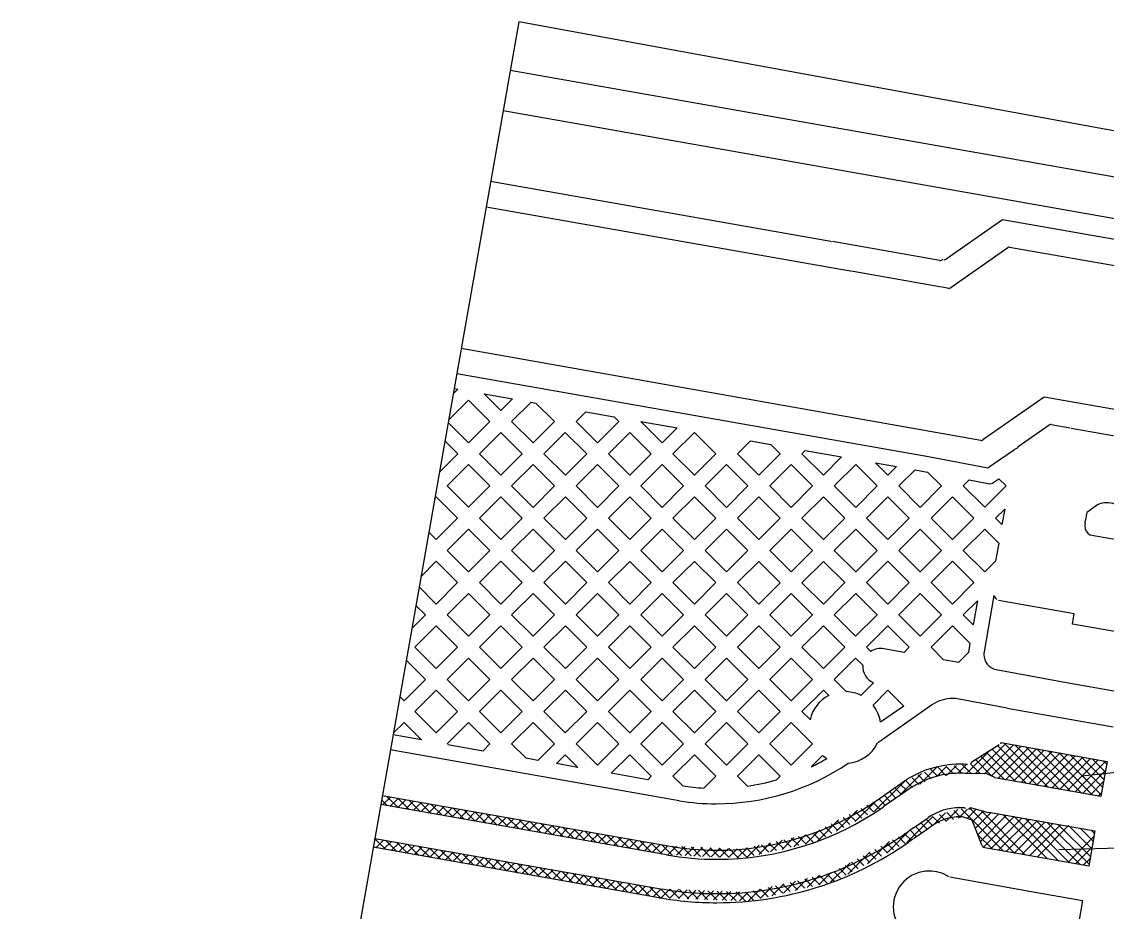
# Model space of a CAD drawing. Header units: millimetres. Extents: x 3193 to 3447, y -44 to 135.
# Drawn here: x 3366.96 to 3383.1, y 60.05 to 73.29 of the extents above; entities that cross this region are included whole.
import ezdxf

# ---------------------------------------------------------------- set-up
doc = ezdxf.new("R2010")
doc.units = ezdxf.units.MM
doc.header["$LTSCALE"] = 23.1
for name, color, linetype in [('gbr-dxf_layer0', 7, 'CONTINUOUS'), ('gbr-outline-dxf_layer1', 2, 'CONTINUOUS'), ('備註', 1, 'CONTINUOUS')]:
    doc.layers.add(name, color=color, linetype=linetype)

msp = doc.modelspace()

# ---------------------------------------------------------------- linework, layer by layer
at = {"layer": 'gbr-dxf_layer0', "linetype": 'Continuous'}
for p, q in [((3374.116, 71.97), (3389.215, 69.307)), ((3378.989, 70.025), (3373.93, 70.917)), ((3373.864, 70.54), (3379.304, 69.581)), ((3381.54, 70.347), (3380.701, 69.759)), ((3388.802, 69.066), (3381.54, 70.347)), ((3380.61, 69.743), (3379.011, 70.025)), ((3380.757, 69.33), (3381.617, 69.934)), ((3381.646, 69.94), (3388.753, 68.685)), ((3379.321, 69.58), (3380.635, 69.347)), ((3380.645, 69.347), (3380.718, 69.335)), ((3380.718, 69.335), (3380.749, 69.326)), ((3381.218, 67.065), (3373.492, 68.43)), ((3373.427, 68.061), (3380.439, 66.825)), ((3373.441, 67.826), (3373.373, 67.759)), ((3373.387, 67.836), (3373.441, 67.826)), ((3373.304, 67.366), (3373.602, 67.664)), ((3373.602, 67.664), (3373.92, 67.346)), ((3374.082, 67.508), (3373.832, 67.757)), ((3374.256, 67.683), (3374.082, 67.508)), ((3374.243, 67.346), (3374.531, 67.634)), ((3374.531, 67.634), (3374.604, 67.621)), ((3374.604, 67.621), (3374.879, 67.346)), ((3382.158, 67.709), (3381.248, 67.072)), ((3375.202, 67.346), (3375.346, 67.49)), ((3375.346, 67.49), (3375.768, 67.416)), ((3373.602, 67.028), (3373.298, 67.332)), ((3373.92, 67.346), (3373.602, 67.028)), ((3374.561, 67.029), (3374.243, 67.346)), ((3374.879, 67.346), (3374.561, 67.029)), ((3375.52, 67.028), (3375.202, 67.346)), ((3375.838, 67.346), (3375.52, 67.028)), ((3375.768, 67.416), (3375.838, 67.346)), ((3376.479, 67.028), (3376.161, 67.347)), ((3381.771, 66.972), (3382.235, 67.296)), ((3382.263, 67.303), (3382.546, 67.253)), ((3373.764, 66.867), (3374.082, 67.185)), ((3374.082, 67.185), (3374.399, 66.867)), ((3374.723, 66.867), (3375.04, 67.185)), ((3375.04, 67.185), (3375.358, 66.867)), ((3375.682, 66.867), (3376, 67.185)), ((3376, 67.185), (3376.318, 66.867)), ((3376.702, 67.251), (3376.479, 67.028)), ((3376.641, 66.867), (3376.959, 67.185)), ((3376.959, 67.185), (3377.277, 66.867)), ((3382.559, 67.249), (3383.602, 67.065)), ((3373.25, 67.057), (3373.441, 66.867)), ((3377.6, 66.867), (3377.793, 67.059)), ((3377.793, 67.059), (3378.098, 67.005)), ((3378.098, 67.005), (3378.236, 66.867)), ((3373.441, 66.867), (3373.168, 66.594)), ((3374.081, 66.549), (3373.764, 66.867)), ((3374.399, 66.867), (3374.081, 66.549)), ((3375.041, 66.549), (3374.723, 66.867)), ((3375.358, 66.867), (3375.041, 66.549)), ((3376, 66.549), (3375.682, 66.867)), ((3376.318, 66.867), (3376, 66.549)), ((3376.959, 66.549), (3376.641, 66.867)), ((3377.277, 66.867), (3376.959, 66.549)), ((3377.918, 66.549), (3377.6, 66.867)), ((3378.236, 66.867), (3377.918, 66.549)), ((3378.559, 66.867), (3378.608, 66.915)), ((3378.877, 66.549), (3378.559, 66.867)), ((3378.608, 66.915), (3379.148, 66.82)), ((3379.148, 66.82), (3378.877, 66.549)), ((3380.441, 66.824), (3381.321, 66.656)), ((3381.407, 66.717), (3381.719, 66.931)), ((3373.284, 66.387), (3373.602, 66.705)), ((3373.602, 66.705), (3373.92, 66.387)), ((3374.243, 66.387), (3374.561, 66.705)), ((3374.561, 66.705), (3374.879, 66.387)), ((3375.202, 66.387), (3375.52, 66.705)), ((3375.52, 66.705), (3375.838, 66.387)), ((3376.161, 66.387), (3376.479, 66.705)), ((3376.479, 66.705), (3376.797, 66.387)), ((3377.121, 66.387), (3377.439, 66.705)), ((3377.439, 66.705), (3377.756, 66.387)), ((3378.08, 66.387), (3378.398, 66.705)), ((3378.398, 66.705), (3378.716, 66.387)), ((3379.039, 66.387), (3379.357, 66.705)), ((3379.357, 66.705), (3379.675, 66.387)), ((3379.836, 66.549), (3379.654, 66.731)), ((3379.964, 66.676), (3379.836, 66.549)), ((3381.321, 66.656), (3381.406, 66.716)), ((3379.998, 66.387), (3380.239, 66.628)), ((3380.239, 66.628), (3380.427, 66.594)), ((3380.427, 66.594), (3380.634, 66.387)), ((3381.413, 66.442), (3381.487, 66.493)), ((3381.487, 66.493), (3381.592, 66.387)), ((3373.602, 66.07), (3373.284, 66.387)), ((3373.92, 66.387), (3373.602, 66.07)), ((3374.561, 66.069), (3374.243, 66.387)), ((3374.879, 66.387), (3374.561, 66.069)), ((3375.52, 66.069), (3375.202, 66.387)), ((3375.838, 66.387), (3375.52, 66.069)), ((3376.479, 66.069), (3376.161, 66.387)), ((3376.797, 66.387), (3376.479, 66.069)), ((3377.438, 66.069), (3377.121, 66.387)), ((3377.756, 66.387), (3377.438, 66.069)), ((3378.398, 66.069), (3378.08, 66.387)), ((3378.716, 66.387), (3378.398, 66.069)), ((3379.357, 66.069), (3379.039, 66.387)), ((3379.675, 66.387), (3379.357, 66.069)), ((3380.316, 66.069), (3379.998, 66.387)), ((3380.634, 66.387), (3380.316, 66.069)), ((3380.957, 66.387), (3381.046, 66.476)), ((3381.275, 66.07), (3380.957, 66.387)), ((3381.046, 66.476), (3381.325, 66.423)), ((3381.592, 66.387), (3381.275, 66.07)), ((3373.099, 66.202), (3373.123, 66.226)), ((3373.123, 66.226), (3373.44, 65.908)), ((3373.764, 65.908), (3374.081, 66.226)), ((3374.081, 66.226), (3374.4, 65.908)), ((3374.723, 65.908), (3375.041, 66.226)), ((3375.041, 66.226), (3375.359, 65.908)), ((3375.682, 65.908), (3376, 66.225)), ((3376, 66.225), (3376.318, 65.907)), ((3376.641, 65.907), (3376.959, 66.225)), ((3376.959, 66.225), (3377.277, 65.908)), ((3377.6, 65.908), (3377.918, 66.226)), ((3377.918, 66.226), (3378.236, 65.908)), ((3378.559, 65.908), (3378.877, 66.226)), ((3378.877, 66.226), (3379.195, 65.908)), ((3379.519, 65.908), (3379.836, 66.225)), ((3379.836, 66.225), (3380.154, 65.908)), ((3380.477, 65.908), (3380.795, 66.226)), ((3380.795, 66.226), (3381.113, 65.908)), ((3382.953, 66.107), (3382.792, 65.995)), ((3373.44, 65.908), (3373.122, 65.59)), ((3374.082, 65.59), (3373.764, 65.908)), ((3374.4, 65.908), (3374.082, 65.59)), ((3375.041, 65.59), (3374.723, 65.908)), ((3375.359, 65.908), (3375.041, 65.59)), ((3376, 65.59), (3375.682, 65.908)), ((3376.318, 65.907), (3376, 65.59)), ((3376.959, 65.59), (3376.641, 65.907)), ((3377.277, 65.908), (3376.959, 65.59)), ((3377.918, 65.59), (3377.6, 65.908)), ((3378.236, 65.908), (3377.918, 65.59)), ((3378.877, 65.59), (3378.559, 65.908)), ((3379.195, 65.908), (3378.877, 65.59)), ((3379.836, 65.59), (3379.519, 65.908)), ((3380.154, 65.908), (3379.836, 65.59)), ((3380.795, 65.59), (3380.477, 65.908)), ((3381.113, 65.908), (3380.795, 65.59)), ((3382.792, 65.995), (3382.769, 65.865)), ((3373.122, 65.59), (3373.011, 65.702)), ((3373.284, 65.428), (3373.602, 65.746)), ((3373.602, 65.746), (3373.92, 65.428)), ((3374.243, 65.428), (3374.561, 65.746)), ((3374.561, 65.746), (3374.879, 65.428)), ((3375.202, 65.428), (3375.52, 65.746)), ((3375.52, 65.746), (3375.838, 65.428)), ((3376.162, 65.428), (3376.479, 65.746)), ((3376.479, 65.746), (3376.797, 65.428)), ((3377.121, 65.428), (3377.438, 65.746)), ((3377.438, 65.746), (3377.756, 65.428)), ((3378.08, 65.428), (3378.398, 65.746)), ((3378.398, 65.746), (3378.716, 65.428)), ((3379.039, 65.428), (3379.357, 65.746)), ((3379.357, 65.746), (3379.675, 65.428)), ((3379.998, 65.428), (3380.316, 65.746)), ((3380.316, 65.746), (3380.633, 65.428)), ((3380.957, 65.428), (3381.275, 65.746)), ((3381.275, 65.746), (3381.483, 65.538)), ((3381.483, 65.538), (3381.436, 65.271)), ((3382.839, 65.662), (3383.592, 65.529)), ((3373.602, 65.11), (3373.284, 65.428)), ((3373.92, 65.428), (3373.602, 65.11)), ((3374.561, 65.11), (3374.243, 65.428)), ((3374.879, 65.428), (3374.561, 65.11)), ((3375.52, 65.11), (3375.202, 65.428)), ((3375.838, 65.428), (3375.52, 65.11)), ((3376.479, 65.11), (3376.162, 65.428)), ((3376.797, 65.428), (3376.479, 65.11)), ((3377.438, 65.11), (3377.121, 65.428)), ((3377.756, 65.428), (3377.438, 65.11)), ((3378.398, 65.11), (3378.08, 65.428)), ((3378.716, 65.428), (3378.398, 65.11)), ((3379.357, 65.11), (3379.039, 65.428)), ((3379.675, 65.428), (3379.357, 65.11)), ((3380.316, 65.111), (3379.998, 65.428)), ((3380.633, 65.428), (3380.316, 65.111)), ((3381.275, 65.11), (3380.957, 65.428)), ((3372.893, 65.038), (3373.122, 65.267)), ((3373.122, 65.267), (3373.44, 64.949)), ((3373.764, 64.949), (3374.082, 65.267)), ((3374.082, 65.267), (3374.4, 64.949)), ((3374.723, 64.949), (3375.041, 65.267)), ((3375.041, 65.267), (3375.359, 64.949)), ((3375.682, 64.949), (3376, 65.266)), ((3376, 65.266), (3376.318, 64.949)), ((3376.641, 64.949), (3376.959, 65.266)), ((3376.959, 65.266), (3377.277, 64.949)), ((3377.6, 64.949), (3377.918, 65.266)), ((3377.918, 65.266), (3378.236, 64.948)), ((3378.559, 64.948), (3378.877, 65.266)), ((3378.877, 65.266), (3379.195, 64.949)), ((3379.518, 64.949), (3379.836, 65.267)), ((3379.836, 65.267), (3380.154, 64.949)), ((3380.477, 64.949), (3380.795, 65.267)), ((3380.795, 65.267), (3381.113, 64.949)), ((3381.436, 65.271), (3381.275, 65.11)), ((3373.122, 64.631), (3372.867, 64.886)), ((3373.44, 64.949), (3373.122, 64.631)), ((3374.082, 64.631), (3373.764, 64.949)), ((3374.4, 64.949), (3374.082, 64.631)), ((3375.041, 64.631), (3374.723, 64.949)), ((3375.359, 64.949), (3375.041, 64.631)), ((3376, 64.631), (3375.682, 64.949)), ((3376.318, 64.949), (3376, 64.631)), ((3376.959, 64.631), (3376.641, 64.949)), ((3377.277, 64.949), (3376.959, 64.631)), ((3377.918, 64.631), (3377.6, 64.949)), ((3378.236, 64.948), (3377.918, 64.631)), ((3378.877, 64.631), (3378.559, 64.948)), ((3379.195, 64.949), (3378.877, 64.631)), ((3379.836, 64.631), (3379.518, 64.949)), ((3380.154, 64.949), (3379.836, 64.631)), ((3380.795, 64.631), (3380.477, 64.949)), ((3381.113, 64.949), (3380.795, 64.631)), ((3373.284, 64.469), (3373.602, 64.787)), ((3373.602, 64.787), (3373.92, 64.469)), ((3374.243, 64.469), (3374.561, 64.787)), ((3374.561, 64.787), (3374.879, 64.469)), ((3375.203, 64.469), (3375.52, 64.787)), ((3375.52, 64.787), (3375.838, 64.469)), ((3376.162, 64.469), (3376.479, 64.787)), ((3376.479, 64.787), (3376.797, 64.469)), ((3377.121, 64.469), (3377.438, 64.787)), ((3377.438, 64.787), (3377.756, 64.469)), ((3378.08, 64.469), (3378.398, 64.787)), ((3378.398, 64.787), (3378.715, 64.469)), ((3379.039, 64.469), (3379.357, 64.787)), ((3379.357, 64.787), (3379.674, 64.469)), ((3379.998, 64.469), (3380.316, 64.787)), ((3380.316, 64.787), (3380.634, 64.469)), ((3372.818, 64.611), (3372.961, 64.469)), ((3382.607, 64.484), (3381.479, 64.683)), ((3372.961, 64.469), (3372.757, 64.265)), ((3373.602, 64.151), (3373.284, 64.469)), ((3373.92, 64.469), (3373.602, 64.151)), ((3374.561, 64.151), (3374.243, 64.469)), ((3374.879, 64.469), (3374.561, 64.151)), ((3375.52, 64.151), (3375.203, 64.469)), ((3375.838, 64.469), (3375.52, 64.151)), ((3376.479, 64.151), (3376.162, 64.469)), ((3376.797, 64.469), (3376.479, 64.151)), ((3377.439, 64.151), (3377.121, 64.469)), ((3377.756, 64.469), (3377.439, 64.151)), ((3378.398, 64.151), (3378.08, 64.469)), ((3378.715, 64.469), (3378.398, 64.151)), ((3379.356, 64.151), (3379.039, 64.469)), ((3379.674, 64.469), (3379.356, 64.151)), ((3380.316, 64.151), (3379.998, 64.469)), ((3380.634, 64.469), (3380.316, 64.151)), ((3382.58, 64.332), (3382.607, 64.484)), ((3372.805, 63.99), (3373.122, 64.307)), ((3373.122, 64.307), (3373.44, 63.99)), ((3373.763, 63.99), (3374.082, 64.308)), ((3374.082, 64.308), (3374.4, 63.99)), ((3374.723, 63.989), (3375.041, 64.308)), ((3375.041, 64.308), (3375.359, 63.99)), ((3375.682, 63.99), (3376, 64.308)), ((3376, 64.308), (3376.318, 63.99)), ((3376.641, 63.99), (3376.959, 64.307)), ((3376.959, 64.307), (3377.277, 63.989)), ((3377.6, 63.989), (3377.918, 64.307)), ((3377.918, 64.307), (3378.236, 63.99)), ((3378.559, 63.99), (3378.877, 64.307)), ((3378.877, 64.307), (3379.195, 63.99)), ((3379.518, 63.99), (3379.836, 64.308)), ((3379.836, 64.308), (3380.154, 63.99)), ((3380.477, 63.99), (3380.795, 64.308)), ((3380.795, 64.308), (3381.056, 64.047)), ((3383.707, 64.133), (3382.58, 64.332)), ((3373.122, 63.672), (3372.805, 63.99)), ((3373.44, 63.99), (3373.122, 63.672)), ((3374.081, 63.672), (3373.763, 63.99)), ((3374.4, 63.99), (3374.081, 63.672)), ((3375.041, 63.672), (3374.723, 63.989)), ((3375.359, 63.99), (3375.041, 63.672)), ((3376, 63.672), (3375.682, 63.99)), ((3376.318, 63.99), (3376, 63.672)), ((3376.959, 63.672), (3376.641, 63.99)), ((3377.277, 63.989), (3376.959, 63.672)), ((3377.918, 63.672), (3377.6, 63.989)), ((3378.236, 63.99), (3377.918, 63.672)), ((3378.877, 63.672), (3378.559, 63.99)), ((3379.195, 63.99), (3378.877, 63.672)), ((3379.581, 63.926), (3379.518, 63.99)), ((3380.076, 63.911), (3379.778, 63.966)), ((3380.154, 63.99), (3380.076, 63.911)), ((3380.665, 63.802), (3380.477, 63.99)), ((3381.032, 63.908), (3380.885, 63.761)), ((3381.056, 64.047), (3381.032, 63.908)), ((3372.675, 63.796), (3372.961, 63.51)), ((3373.284, 63.51), (3373.602, 63.828)), ((3373.602, 63.828), (3373.92, 63.51)), ((3374.243, 63.51), (3374.561, 63.828)), ((3374.561, 63.828), (3374.879, 63.51)), ((3375.202, 63.51), (3375.52, 63.828)), ((3375.52, 63.828), (3375.838, 63.51)), ((3376.161, 63.51), (3376.479, 63.828)), ((3376.479, 63.828), (3376.797, 63.51)), ((3377.121, 63.51), (3377.439, 63.828)), ((3377.439, 63.828), (3377.756, 63.51)), ((3378.08, 63.51), (3378.398, 63.828)), ((3378.398, 63.828), (3378.715, 63.51)), ((3379.039, 63.51), (3379.356, 63.828)), ((3379.356, 63.828), (3379.463, 63.721)), ((3380.885, 63.761), (3380.665, 63.802)), ((3381.444, 63.658), (3382.491, 63.464)), ((3372.961, 63.51), (3372.643, 63.193)), ((3373.602, 63.192), (3373.284, 63.51)), ((3373.92, 63.51), (3373.602, 63.192)), ((3374.561, 63.192), (3374.243, 63.51)), ((3374.879, 63.51), (3374.561, 63.192)), ((3375.52, 63.192), (3375.202, 63.51)), ((3375.838, 63.51), (3375.52, 63.192)), ((3376.479, 63.192), (3376.161, 63.51)), ((3376.797, 63.51), (3376.479, 63.192)), ((3377.439, 63.192), (3377.121, 63.51)), ((3377.756, 63.51), (3377.439, 63.192)), ((3378.397, 63.192), (3378.08, 63.51)), ((3378.715, 63.51), (3378.397, 63.192)), ((3379.222, 63.327), (3379.039, 63.51)), ((3379.624, 63.459), (3379.436, 63.272)), ((3382.491, 63.464), (3383.278, 63.325)), ((3372.805, 63.031), (3373.122, 63.349)), ((3373.122, 63.349), (3373.44, 63.031)), ((3373.764, 63.031), (3374.081, 63.348)), ((3374.081, 63.348), (3374.399, 63.03)), ((3374.723, 63.03), (3375.041, 63.348)), ((3375.041, 63.348), (3375.358, 63.031)), ((3375.682, 63.031), (3376, 63.349)), ((3376, 63.349), (3376.318, 63.031)), ((3376.641, 63.031), (3376.959, 63.348)), ((3376.959, 63.348), (3377.277, 63.031)), ((3377.6, 63.031), (3377.918, 63.348)), ((3377.918, 63.348), (3378.236, 63.031)), ((3378.559, 63.031), (3378.877, 63.349)), ((3378.877, 63.349), (3378.956, 63.269)), ((3379.615, 63.128), (3379.836, 63.348)), ((3379.836, 63.348), (3380.071, 63.114)), ((3372.643, 63.193), (3372.579, 63.256)), ((3380.071, 63.114), (3379.727, 62.873)), ((3380.5, 63.135), (3379.764, 62.62)), ((3373.123, 62.713), (3372.805, 63.031)), ((3373.44, 63.031), (3373.123, 62.713)), ((3374.082, 62.713), (3373.764, 63.031)), ((3374.399, 63.03), (3374.082, 62.713)), ((3375.04, 62.713), (3374.723, 63.03)), ((3375.358, 63.031), (3375.04, 62.713)), ((3376, 62.713), (3375.682, 63.031)), ((3376.318, 63.031), (3376, 62.713)), ((3376.959, 62.713), (3376.641, 63.031)), ((3377.277, 63.031), (3376.959, 62.713)), ((3377.918, 62.713), (3377.6, 63.031)), ((3378.236, 63.031), (3377.918, 62.713)), ((3378.678, 62.911), (3378.559, 63.031)), ((3383.185, 62.8), (3382.398, 62.939)), ((3372.483, 62.709), (3372.643, 62.869)), ((3372.643, 62.869), (3372.902, 62.611)), ((3373.602, 62.869), (3373.284, 62.551)), ((3373.92, 62.551), (3373.602, 62.869)), ((3374.243, 62.551), (3374.561, 62.869)), ((3374.561, 62.869), (3374.879, 62.551)), ((3375.202, 62.551), (3375.52, 62.869)), ((3375.52, 62.869), (3375.838, 62.551)), ((3376.161, 62.551), (3376.479, 62.869)), ((3376.479, 62.869), (3376.797, 62.551)), ((3377.121, 62.551), (3377.439, 62.869)), ((3377.439, 62.869), (3377.756, 62.551)), ((3378.08, 62.551), (3378.397, 62.869)), ((3378.397, 62.869), (3378.715, 62.551)), ((3373.294, 62.542), (3373.818, 62.449)), ((3373.818, 62.449), (3373.92, 62.551)), ((3374.458, 62.337), (3374.243, 62.551)), ((3374.879, 62.551), (3374.633, 62.306)), ((3375.52, 62.233), (3375.202, 62.551)), ((3375.838, 62.551), (3375.52, 62.233)), ((3376.479, 62.233), (3376.161, 62.551)), ((3376.797, 62.551), (3376.479, 62.233)), ((3377.438, 62.233), (3377.121, 62.551)), ((3377.756, 62.551), (3377.438, 62.233)), ((3378.398, 62.233), (3378.08, 62.551)), ((3378.715, 62.551), (3378.398, 62.233)), ((3381.086, 62.284), (3381.488, 62.543)), ((3381.516, 62.549), (3381.52, 62.569)), ((3381.52, 62.569), (3383.096, 62.291)), ((3374.633, 62.306), (3374.458, 62.337)), ((3374.908, 62.257), (3375.04, 62.389)), ((3375.04, 62.389), (3375.229, 62.201)), ((3375.724, 62.113), (3376, 62.389)), ((3376, 62.389), (3376.318, 62.071)), ((3376.641, 62.071), (3376.959, 62.389)), ((3376.959, 62.389), (3377.277, 62.072)), ((3377.6, 62.072), (3377.918, 62.39)), ((3377.918, 62.39), (3378.236, 62.072)), ((3378.699, 62.212), (3378.866, 62.378)), ((3383.096, 62.291), (3383.003, 61.766)), ((3376.265, 62.018), (3375.724, 62.113)), ((3376.318, 62.071), (3376.265, 62.018)), ((3376.786, 61.927), (3376.641, 62.071)), ((3377.277, 62.072), (3377.099, 61.894)), ((3377.749, 61.923), (3377.6, 62.072)), ((3378.236, 62.072), (3378.179, 62.014)), ((3381.309, 62.107), (3381.016, 62.109)), ((3381.424, 62.049), (3381.309, 62.107)), ((3383.003, 61.766), (3381.427, 62.044)), ((3376.545, 60.9), (3372.296, 61.649)), ((3372.319, 61.782), (3376.568, 61.033)), ((3381.081, 61.597), (3381.328, 61.528)), ((3381.336, 61.525), (3381.338, 61.535)), ((3381.338, 61.535), (3382.914, 61.257)), ((3380.215, 61.3), (3380.433, 61.453)), ((3381.087, 61.415), (3380.946, 61.465)), ((3381.234, 61.043), (3381.087, 61.415)), ((3382.914, 61.257), (3382.821, 60.732)), ((3382.821, 60.732), (3381.245, 61.01)), ((3380.758, 60.571), (3381.941, 60.362)), ((3381.941, 60.362), (3382.731, 60.223)), ((3382.731, 60.223), (3382.638, 59.698))]:
    msp.add_line(p, q, dxfattribs=at)
at = {"layer": 'gbr-dxf_layer0'}
for p, q in [((3373.832, 67.757), (3374.256, 67.683)), ((3388.371, 66.612), (3382.158, 67.709)), ((3376.161, 67.347), (3376.702, 67.251)), ((3379.654, 66.731), (3379.964, 66.676)), ((3381.436, 65.908), (3381.572, 66.043)), ((3381.572, 66.043), (3381.531, 65.813)), ((3381.531, 65.813), (3381.436, 65.908)), ((3381.413, 64.757), (3381.266, 63.918)), ((3381.455, 64.699), (3381.413, 64.757)), ((3380.957, 64.469), (3381.167, 64.68)), ((3381.167, 64.68), (3381.104, 64.322)), ((3381.104, 64.322), (3380.957, 64.469)), ((3381.61, 63.084), (3380.894, 63.217)), ((3382.397, 62.939), (3381.609, 63.078)), ((3372.902, 62.611), (3372.479, 62.685)), ((3376.733, 61.703), (3372.439, 62.46)), ((3375.229, 62.201), (3374.908, 62.257)), ((3379.691, 61.724), (3380.063, 61.984)), ((3380.14, 61.873), (3379.768, 61.614)), ((3380.511, 61.343), (3380.292, 61.189)), ((3380.061, 61.195), (3380.136, 61.247)), ((3376.433, 60.263), (3372.184, 61.012)), ((3372.207, 61.145), (3376.456, 60.396)), ((3380.206, 61.131), (3380.138, 61.084))]:
    msp.add_line(p, q, dxfattribs=at)
at = {"layer": 'gbr-dxf_layer0', "linetype": 'Continuous'}
for centre, radius, start, end in [((3378.996, 70.062), 0.0376, 259.8423, 273.1281), ((3381.639, 69.902), 0.0382, 79.5197, 125.1178), ((3380.618, 69.781), 0.0391, 257.283, 327.1181), ((3380.679, 69.791), 0.0382, 251.0851, 305.0617), ((3379.314, 69.543), 0.0375, 79.572, 91.5088), ((3382.257, 67.265), 0.0382, 79.9762, 125.2223), ((3381.226, 67.103), 0.0382, 259.0476, 305.2843), ((3381.784, 66.837), 0.114, 104.4697, 124.8359), ((3381.793, 66.94), 0.0382, 124.9441, 169.1379), ((3381.347, 66.535), 0.114, 258.7089, 305.0494), ((3383.092, 65.793), 0.344, 89.9792, 113.8955), ((3383.092, 65.793), 0.344, 70.4103, 90.0069), ((3382.696, 65.848), 0.0749, 343.9955, 13.5958), ((3382.904, 65.788), 0.141, 163.996, 180.0334), ((3382.904, 65.788), 0.142, 180.0087, 242.4859), ((3379.729, 63.704), 0.267, 79.4988, 123.6884), ((3381.486, 63.878), 0.224, 169.9664, 179.9737), ((3381.487, 63.879), 0.225, 179.9999, 258.9429), ((3379.729, 63.704), 0.267, 176.3645, 246.6842), ((3379.199, 62.794), 0.533, 117.0685, 167.3623), ((3379.199, 62.795), 0.533, 63.5602, 87.5779), ((3380.796, 62.701), 0.525, 89.9905, 124.2579), ((3380.796, 62.702), 0.524, 79.4864, 90.0049), ((3380.896, 60.796), 2.146, 122.0135, 124.5057), ((3379.199, 62.794), 0.533, 275.1698, 334.5271), ((3379.198, 62.793), 0.532, 231.32, 239.7348), ((3377.281, 65.167), 3.507, 269.9994, 304.0967), ((3381.106, 62.251), 0.0382, 122.7867, 191.8882), ((3377.281, 65.166), 3.277, 278.2064, 285.891), ((3380.903, 60.781), 1.332, 89.9997, 124.9351), ((3380.903, 60.786), 1.328, 85.3579, 89.9973), ((3377.281, 65.164), 3.275, 261.3057, 266.8188), ((3377.281, 65.166), 3.506, 261.0543, 269.9999), ((3377.295, 65.149), 4.18, 270.0003, 304.9701), ((3377.295, 65.149), 4.315, 270.0004, 304.9702), ((3380.903, 60.781), 0.82, 89.9978, 124.9303), ((3380.904, 60.786), 0.816, 85.5352, 90.0296), ((3380.962, 61.532), 0.0673, 62.0522, 85.7202), ((3381.07, 61.56), 0.0383, 74.121, 154.881), ((3380.904, 60.789), 0.678, 86.4646, 90.0357), ((3377.294, 65.149), 4.826, 269.999, 304.982), ((3383.302, 56.719), 5.524, 123.9749, 124.8574), ((3377.295, 65.148), 4.179, 259.9976, 270.0015), ((3377.294, 65.149), 4.961, 269.999, 304.9821), ((3381.27, 61.057), 0.0382, 201.62, 235.0991), ((3377.295, 65.148), 4.314, 259.9978, 270.0017), ((3380.449, 60.126), 0.533, 89.9989, 180.0008), ((3380.449, 60.126), 0.533, 57.1295, 90.0028), ((3377.294, 65.148), 4.825, 260.0128, 270.0025), ((3377.294, 65.148), 4.96, 260.013, 270.0027), ((3380.449, 60.126), 0.533, 179.9991, 270.0009)]:
    msp.add_arc(centre, radius, start, end, dxfattribs=at)
at = {"layer": 'gbr-dxf_layer0'}
for centre, radius, start, end in [((3379.199, 62.794), 0.533, 8.4291, 38.6709), ((3377.281, 65.167), 3.278, 295.6311, 300.1968), ((3380.904, 60.781), 1.467, 90.0011, 124.9341), ((3380.903, 60.781), 1.467, 85.4669, 89.9937), ((3380.903, 60.781), 0.685, 89.9998, 124.9293), ((3383.375, 56.612), 5.519, 123.9783, 124.9393)]:
    msp.add_arc(centre, radius, start, end, dxfattribs=at)
at = {"layer": 'gbr-outline-dxf_layer1', "linetype": 'Continuous'}
msp.add_line((3374.222, 72.572), (3389.263, 69.92), dxfattribs=at)
at = {"layer": '備註'}
for p, q in [((3374.349, 73.293), (3366.959, 31.385)), ((3394.23, 69.647), (3374.349, 73.293))]:
    msp.add_line(p, q, dxfattribs=at)
at = {"layer": '備註', "color": 1, "linetype": 'Continuous'}
for p, q in [((3382.724, 62.076), (3424.878, 66.618)), ((3381.005, 62.108), (3381.354, 62.456)), ((3381.14, 62.108), (3381.589, 62.557)), ((3381.274, 62.107), (3381.703, 62.537)), ((3381.375, 62.074), (3381.818, 62.516)), ((3381.896, 61.961), (3381.382, 62.475)), ((3382.059, 61.932), (3381.464, 62.527)), ((3381.472, 62.036), (3381.932, 62.496)), ((3382.223, 61.903), (3381.565, 62.561)), ((3381.586, 62.016), (3382.047, 62.476)), ((3381.701, 61.995), (3382.161, 62.456)), ((3382.386, 61.874), (3381.729, 62.532)), ((3382.55, 61.846), (3381.892, 62.503)), ((3382.713, 61.817), (3382.056, 62.474)), ((3381.383, 62.07), (3381.136, 62.316)), ((3381.569, 62.019), (3381.218, 62.369)), ((3381.732, 61.99), (3381.3, 62.422)), ((3381.815, 61.975), (3382.276, 62.436)), ((3381.93, 61.955), (3382.39, 62.415)), ((3382.044, 61.935), (3382.505, 62.395)), ((3382.159, 61.915), (3382.619, 62.375)), ((3382.877, 61.788), (3382.219, 62.446)), ((3382.273, 61.894), (3382.734, 62.355)), ((3383.008, 61.792), (3382.383, 62.417)), ((3382.388, 61.874), (3382.848, 62.335)), ((3382.502, 61.854), (3382.963, 62.314)), ((3383.028, 61.906), (3382.547, 62.388)), ((3382.617, 61.834), (3383.077, 62.294)), ((3383.048, 62.021), (3382.71, 62.359)), ((3383.068, 62.135), (3382.874, 62.33)), ((3383.089, 62.25), (3383.037, 62.301)), ((3380.312, 61.953), (3380.559, 62.201)), ((3380.479, 62.031), (3380.378, 62.131)), ((3380.575, 62.07), (3380.47, 62.174)), ((3380.561, 62.068), (3380.708, 62.215)), ((3380.699, 62.081), (3380.577, 62.203)), ((3380.804, 62.11), (3380.7, 62.214)), ((3380.709, 62.082), (3380.857, 62.229)), ((3380.935, 62.113), (3380.823, 62.226)), ((3380.876, 62.113), (3381.005, 62.243)), ((3381.075, 62.109), (3380.946, 62.237)), ((3381.21, 62.108), (3381.069, 62.249)), ((3382.731, 61.814), (3383.072, 62.154)), ((3379.632, 61.543), (3380.082, 61.993)), ((3379.997, 61.774), (3380.335, 62.111)), ((3380.203, 61.903), (3380.103, 62.003)), ((3380.295, 61.945), (3380.195, 62.046)), ((3380.387, 61.988), (3380.286, 62.089)), ((3382.378, 60.982), (3423.227, 62.041)), ((3382.846, 61.793), (3383.043, 61.99)), ((3379.956, 61.745), (3379.859, 61.842)), ((3380.036, 61.8), (3379.939, 61.897)), ((3380.115, 61.856), (3380.018, 61.953)), ((3382.96, 61.773), (3383.014, 61.827)), ((3372.391, 61.632), (3372.308, 61.716)), ((3372.318, 61.772), (3372.326, 61.781)), ((3372.324, 61.644), (3372.441, 61.76)), ((3372.555, 61.603), (3372.388, 61.77)), ((3372.439, 61.624), (3372.555, 61.74)), ((3372.718, 61.574), (3372.552, 61.741)), ((3372.553, 61.604), (3372.67, 61.72)), ((3372.668, 61.583), (3372.784, 61.7)), ((3372.882, 61.546), (3372.715, 61.712)), ((3372.782, 61.563), (3372.899, 61.68)), ((3373.045, 61.517), (3372.879, 61.683)), ((3372.897, 61.543), (3373.013, 61.66)), ((3373.209, 61.488), (3373.042, 61.654)), ((3379.351, 61.397), (3379.665, 61.711)), ((3379.713, 61.585), (3379.613, 61.684)), ((3379.798, 61.634), (3379.701, 61.731)), ((3379.877, 61.69), (3379.78, 61.787)), ((3373.011, 61.523), (3373.128, 61.639)), ((3373.126, 61.503), (3373.242, 61.619)), ((3373.372, 61.459), (3373.206, 61.626)), ((3373.24, 61.482), (3373.357, 61.599)), ((3373.355, 61.462), (3373.471, 61.579)), ((3373.536, 61.43), (3373.37, 61.597)), ((3373.469, 61.442), (3373.586, 61.559)), ((3373.699, 61.402), (3373.533, 61.568)), ((3373.584, 61.422), (3373.701, 61.538)), ((3373.863, 61.373), (3373.697, 61.539)), ((3373.698, 61.402), (3373.815, 61.518)), ((3373.813, 61.382), (3373.93, 61.498)), ((3374.027, 61.344), (3373.86, 61.51)), ((3379.07, 61.251), (3379.385, 61.565)), ((3379.358, 61.4), (3379.259, 61.5)), ((3379.447, 61.447), (3379.348, 61.546)), ((3379.535, 61.493), (3379.436, 61.592)), ((3379.624, 61.539), (3379.525, 61.638)), ((3380.507, 61.34), (3380.69, 61.524)), ((3380.707, 61.398), (3380.605, 61.5)), ((3380.697, 61.395), (3380.875, 61.574)), ((3380.812, 61.428), (3380.711, 61.529)), ((3380.918, 61.457), (3380.817, 61.558)), ((3380.884, 61.448), (3381.018, 61.582)), ((3381.555, 60.955), (3380.923, 61.587)), ((3381.012, 61.442), (3381.149, 61.578)), ((3381.718, 60.926), (3381.052, 61.593)), ((3381.096, 61.391), (3381.254, 61.549)), ((3381.135, 61.294), (3381.369, 61.529)), ((3381.173, 61.198), (3381.484, 61.509)), ((3381.211, 61.101), (3381.598, 61.489)), ((3381.882, 60.897), (3381.221, 61.558)), ((3382.209, 60.84), (3381.551, 61.497)), ((3373.928, 61.361), (3374.044, 61.478)), ((3374.19, 61.315), (3374.024, 61.481)), ((3374.042, 61.341), (3374.159, 61.458)), ((3374.157, 61.321), (3374.273, 61.438)), ((3374.354, 61.286), (3374.187, 61.453)), ((3374.271, 61.301), (3374.388, 61.417)), ((3374.517, 61.257), (3374.351, 61.424)), ((3374.386, 61.281), (3374.502, 61.397)), ((3374.5, 61.26), (3374.617, 61.377)), ((3374.681, 61.229), (3374.514, 61.395)), ((3374.615, 61.24), (3374.731, 61.357)), ((3374.844, 61.2), (3374.678, 61.366)), ((3374.729, 61.22), (3374.846, 61.337)), ((3375.008, 61.171), (3374.841, 61.337)), ((3378.79, 61.105), (3379.104, 61.419)), ((3379.092, 61.262), (3378.993, 61.361)), ((3379.181, 61.308), (3379.082, 61.408)), ((3379.27, 61.354), (3379.17, 61.454)), ((3380.113, 61.081), (3380.505, 61.473)), ((3380.421, 61.28), (3380.324, 61.378)), ((3380.5, 61.336), (3380.403, 61.433)), ((3380.602, 61.369), (3380.499, 61.472)), ((3381.253, 61.008), (3381.714, 61.469)), ((3381.367, 60.988), (3381.827, 61.448)), ((3381.482, 60.968), (3381.942, 61.428)), ((3381.596, 60.948), (3382.057, 61.408)), ((3381.711, 60.927), (3382.171, 61.388)), ((3382.372, 60.811), (3381.714, 61.469)), ((3381.825, 60.907), (3382.286, 61.368)), ((3382.536, 60.782), (3381.878, 61.439)), ((3381.94, 60.887), (3382.4, 61.348)), ((3382.7, 60.753), (3382.042, 61.411)), ((3382.054, 60.867), (3382.522, 61.335)), ((3382.826, 60.761), (3382.206, 61.382)), ((3382.846, 60.876), (3382.369, 61.353)), ((3382.867, 60.99), (3382.522, 61.335)), ((3374.844, 61.2), (3374.96, 61.316)), ((3374.958, 61.18), (3375.075, 61.296)), ((3375.171, 61.142), (3375.005, 61.309)), ((3375.073, 61.159), (3375.189, 61.276)), ((3375.335, 61.113), (3375.168, 61.28)), ((3375.187, 61.139), (3375.304, 61.256)), ((3375.302, 61.119), (3375.418, 61.236)), ((3375.498, 61.084), (3375.332, 61.251)), ((3375.416, 61.099), (3375.533, 61.215)), ((3375.662, 61.056), (3375.495, 61.222)), ((3375.531, 61.079), (3375.647, 61.195)), ((3375.645, 61.059), (3375.762, 61.175)), ((3375.825, 61.027), (3375.659, 61.193)), ((3375.989, 60.998), (3375.822, 61.164)), ((3378.436, 61.02), (3378.612, 61.196)), ((3378.62, 61.061), (3378.508, 61.173)), ((3378.609, 61.059), (3378.823, 61.273)), ((3378.73, 61.085), (3378.618, 61.198)), ((3378.826, 61.124), (3378.727, 61.223)), ((3378.915, 61.17), (3378.816, 61.269)), ((3379.004, 61.216), (3378.904, 61.315)), ((3379.822, 60.925), (3380.163, 61.266)), ((3380.093, 61.07), (3379.993, 61.17)), ((3380.18, 61.117), (3380.08, 61.217)), ((3380.263, 61.169), (3380.165, 61.267)), ((3380.342, 61.225), (3380.244, 61.322)), ((3381.391, 60.984), (3381.17, 61.205)), ((3382.512, 60.786), (3382.899, 61.173)), ((3382.887, 61.105), (3382.696, 61.295)), ((3382.907, 61.219), (3382.86, 61.267)), ((3372.207, 61.008), (3372.187, 61.029)), ((3372.202, 61.118), (3372.226, 61.142)), ((3372.371, 60.979), (3372.205, 61.145)), ((3372.224, 61.005), (3372.341, 61.121)), ((3372.338, 60.985), (3372.455, 61.101)), ((3372.534, 60.95), (3372.368, 61.117)), ((3372.453, 60.964), (3372.57, 61.081)), ((3372.698, 60.921), (3372.532, 61.088)), ((3372.568, 60.944), (3372.684, 61.061)), ((3372.682, 60.924), (3372.799, 61.041)), ((3372.862, 60.892), (3372.695, 61.059)), ((3372.797, 60.904), (3372.913, 61.02)), ((3373.025, 60.864), (3372.859, 61.03)), ((3375.76, 61.038), (3375.876, 61.155)), ((3375.874, 61.018), (3375.991, 61.135)), ((3376.152, 60.969), (3375.986, 61.136)), ((3375.989, 60.998), (3376.105, 61.115)), ((3376.103, 60.978), (3376.22, 61.094)), ((3376.316, 60.94), (3376.149, 61.107)), ((3376.218, 60.958), (3376.334, 61.074)), ((3376.479, 60.912), (3376.313, 61.078)), ((3376.332, 60.937), (3376.449, 61.054)), ((3376.447, 60.917), (3376.563, 61.034)), ((3376.629, 60.896), (3376.477, 61.049)), ((3376.564, 60.899), (3376.692, 61.027)), ((3376.77, 60.89), (3376.63, 61.03)), ((3376.693, 60.893), (3376.821, 61.022)), ((3376.911, 60.884), (3376.771, 61.024)), ((3376.822, 60.888), (3376.95, 61.016)), ((3377.052, 60.878), (3376.912, 61.018)), ((3376.951, 60.882), (3377.079, 61.011)), ((3377.193, 60.872), (3377.053, 61.012)), ((3377.08, 60.877), (3377.208, 61.005)), ((3377.334, 60.865), (3377.194, 61.006)), ((3377.596, 60.854), (3377.747, 61.005)), ((3377.848, 60.89), (3377.736, 61.002)), ((3377.744, 60.867), (3377.92, 61.043)), ((3377.958, 60.915), (3377.846, 61.027)), ((3377.917, 60.905), (3378.093, 61.081)), ((3378.068, 60.939), (3377.956, 61.051)), ((3378.179, 60.963), (3378.067, 61.076)), ((3378.09, 60.944), (3378.266, 61.12)), ((3378.289, 60.988), (3378.177, 61.1)), ((3378.263, 60.982), (3378.439, 61.158)), ((3378.399, 61.012), (3378.287, 61.124)), ((3378.51, 61.037), (3378.397, 61.149)), ((3379.531, 60.768), (3379.861, 61.099)), ((3379.83, 60.929), (3379.731, 61.028)), ((3379.917, 60.976), (3379.818, 61.075)), ((3380.005, 61.023), (3379.905, 61.122)), ((3382.627, 60.766), (3382.87, 61.009)), ((3372.911, 60.884), (3373.028, 61)), ((3373.189, 60.835), (3373.022, 61.001)), ((3373.026, 60.864), (3373.142, 60.98)), ((3373.14, 60.843), (3373.257, 60.96)), ((3373.352, 60.806), (3373.186, 60.972)), ((3373.255, 60.823), (3373.371, 60.94)), ((3373.516, 60.777), (3373.349, 60.944)), ((3373.369, 60.803), (3373.486, 60.92)), ((3373.484, 60.783), (3373.6, 60.899)), ((3373.679, 60.748), (3373.513, 60.915)), ((3373.598, 60.763), (3373.715, 60.879)), ((3373.843, 60.72), (3373.676, 60.886)), ((3373.713, 60.742), (3373.829, 60.859)), ((3374.006, 60.691), (3373.84, 60.857)), ((3377.209, 60.871), (3377.337, 60.999)), ((3377.475, 60.859), (3377.335, 60.999)), ((3377.338, 60.865), (3377.466, 60.994)), ((3377.467, 60.86), (3377.595, 60.988)), ((3377.616, 60.853), (3377.475, 60.993)), ((3377.738, 60.866), (3377.616, 60.987)), ((3379.239, 60.611), (3379.568, 60.94)), ((3379.567, 60.788), (3379.468, 60.886)), ((3379.655, 60.835), (3379.556, 60.933)), ((3379.742, 60.882), (3379.643, 60.981)), ((3382.741, 60.746), (3382.841, 60.846)), ((3373.827, 60.722), (3373.944, 60.839)), ((3373.942, 60.702), (3374.058, 60.819)), ((3374.17, 60.662), (3374.003, 60.828)), ((3374.056, 60.682), (3374.173, 60.798)), ((3374.333, 60.633), (3374.167, 60.799)), ((3374.171, 60.662), (3374.287, 60.778)), ((3374.285, 60.641), (3374.402, 60.758)), ((3374.497, 60.604), (3374.33, 60.771)), ((3374.4, 60.621), (3374.516, 60.738)), ((3374.66, 60.575), (3374.494, 60.742)), ((3374.514, 60.601), (3374.631, 60.718)), ((3374.629, 60.581), (3374.745, 60.697)), ((3374.824, 60.547), (3374.657, 60.713)), ((3374.987, 60.518), (3374.821, 60.684)), ((3378.985, 60.492), (3379.275, 60.782)), ((3379.217, 60.599), (3379.118, 60.697)), ((3379.304, 60.646), (3379.206, 60.744)), ((3379.392, 60.693), (3379.293, 60.792)), ((3379.479, 60.74), (3379.381, 60.839)), ((3374.743, 60.561), (3374.86, 60.677)), ((3374.858, 60.541), (3374.974, 60.657)), ((3374.972, 60.52), (3375.089, 60.637)), ((3375.151, 60.489), (3374.984, 60.655)), ((3375.087, 60.5), (3375.203, 60.617)), ((3375.314, 60.46), (3375.148, 60.627)), ((3375.201, 60.48), (3375.318, 60.597)), ((3375.478, 60.431), (3375.312, 60.598)), ((3375.316, 60.46), (3375.433, 60.576)), ((3375.431, 60.44), (3375.547, 60.556)), ((3375.641, 60.402), (3375.475, 60.569)), ((3375.545, 60.419), (3375.662, 60.536)), ((3375.805, 60.374), (3375.639, 60.54)), ((3378.46, 60.371), (3378.639, 60.55)), ((3378.713, 60.429), (3378.601, 60.541)), ((3378.635, 60.412), (3378.815, 60.591)), ((3378.822, 60.455), (3378.71, 60.567)), ((3378.81, 60.452), (3378.99, 60.632)), ((3378.932, 60.48), (3378.819, 60.592)), ((3379.041, 60.505), (3378.929, 60.617)), ((3379.129, 60.552), (3379.031, 60.65)), ((3375.66, 60.399), (3375.776, 60.516)), ((3375.774, 60.379), (3375.891, 60.496)), ((3375.969, 60.345), (3375.802, 60.511)), ((3375.889, 60.359), (3376.005, 60.475)), ((3376.132, 60.316), (3375.966, 60.482)), ((3376.003, 60.339), (3376.12, 60.455)), ((3376.118, 60.319), (3376.234, 60.435)), ((3376.296, 60.287), (3376.129, 60.454)), ((3376.232, 60.298), (3376.349, 60.415)), ((3376.455, 60.262), (3376.293, 60.425)), ((3376.347, 60.278), (3376.464, 60.396)), ((3376.596, 60.256), (3376.456, 60.396)), ((3376.465, 60.262), (3376.593, 60.39)), ((3376.594, 60.256), (3376.723, 60.385)), ((3376.736, 60.25), (3376.597, 60.39)), ((3376.724, 60.251), (3376.852, 60.38)), ((3376.877, 60.245), (3376.737, 60.384)), ((3376.853, 60.246), (3376.982, 60.375)), ((3377.017, 60.239), (3376.878, 60.379)), ((3376.982, 60.24), (3377.111, 60.369)), ((3377.158, 60.233), (3377.018, 60.373)), ((3377.112, 60.235), (3377.241, 60.364)), ((3377.298, 60.227), (3377.158, 60.367)), ((3377.241, 60.23), (3377.37, 60.359)), ((3377.439, 60.222), (3377.299, 60.362)), ((3377.579, 60.216), (3377.439, 60.356)), ((3377.761, 60.21), (3377.938, 60.388)), ((3377.946, 60.253), (3377.835, 60.364)), ((3377.936, 60.251), (3378.114, 60.429)), ((3378.056, 60.278), (3377.944, 60.39)), ((3378.165, 60.303), (3378.054, 60.415)), ((3378.11, 60.291), (3378.289, 60.469)), ((3378.275, 60.329), (3378.163, 60.44)), ((3378.384, 60.354), (3378.273, 60.465)), ((3378.285, 60.331), (3378.464, 60.51)), ((3378.494, 60.379), (3378.382, 60.491)), ((3378.603, 60.404), (3378.491, 60.516)), ((3377.371, 60.224), (3377.5, 60.353)), ((3377.5, 60.219), (3377.629, 60.348)), ((3377.72, 60.21), (3377.58, 60.35)), ((3377.629, 60.214), (3377.763, 60.348)), ((3377.837, 60.228), (3377.72, 60.345))]:
    msp.add_line(p, q, dxfattribs=at)

doc.saveas('drawing.dxf')
